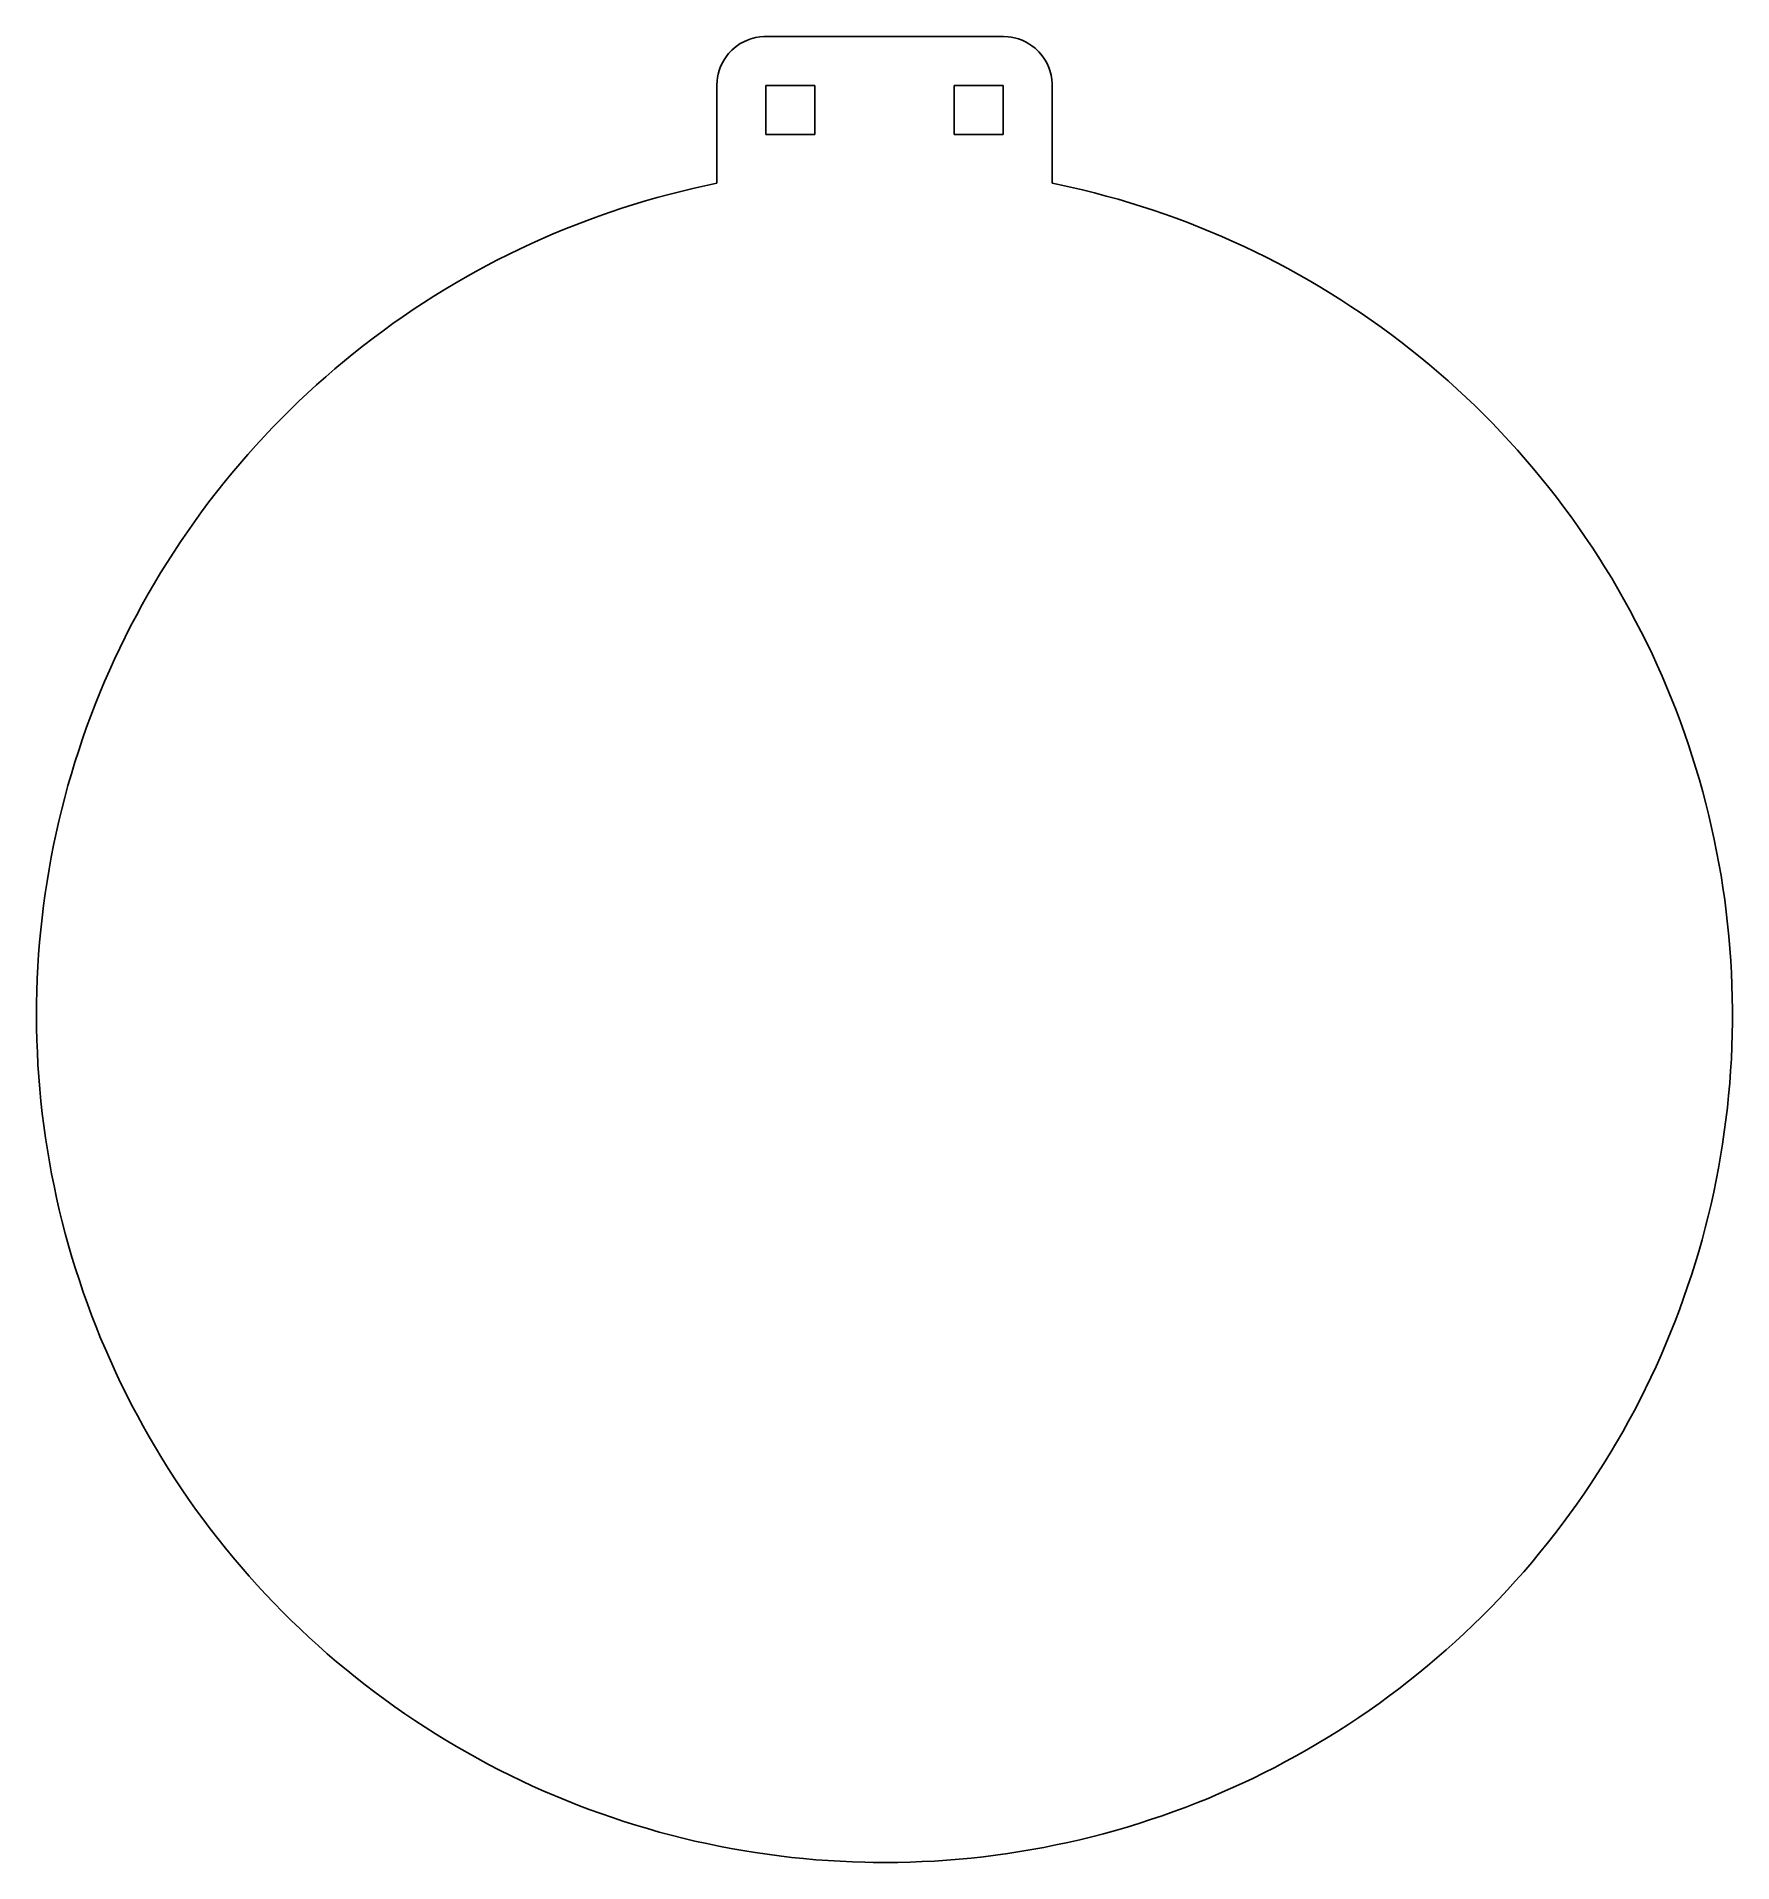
# Model space of a CAD drawing. Header units: metres. Extents: x 0 to 450, y 0 to 484.
import ezdxf

# ---------------------------------------------------------------- set-up
doc = ezdxf.new("R2010")
doc.units = ezdxf.units.M

msp = doc.modelspace()

# ---------------------------------------------------------------- linework, layer by layer
for p, q in [((256.606, 484.5), (192.953, 484.488)), ((257.78, 484.437), (256.606, 484.5)), ((183.631, 479.961), (182.945, 479.088)), ((184.53, 480.909), (183.631, 479.961)), ((185.182, 481.491), (184.53, 480.909)), ((186.005, 482.122), (185.182, 481.491)), ((186.742, 482.606), (186.005, 482.122)), ((187.664, 483.116), (186.742, 482.606)), ((188.684, 483.575), (187.664, 483.116)), ((189.553, 483.886), (188.684, 483.575)), ((190.744, 484.204), (189.553, 483.886)), ((191.887, 484.4), (190.744, 484.204)), ((192.953, 484.488), (191.887, 484.4)), ((258.63, 484.324), (257.78, 484.437)), ((259.503, 484.148), (258.63, 484.324)), ((260.525, 483.861), (259.503, 484.148)), ((261.52, 483.492), (260.525, 483.861)), ((262.561, 483), (261.52, 483.492)), ((263.292, 482.584), (262.561, 483)), ((264.088, 482.055), (263.292, 482.584)), ((264.961, 481.369), (264.088, 482.055)), ((265.909, 480.47), (264.961, 481.369)), ((266.491, 479.818), (265.909, 480.47)), ((267.122, 478.995), (266.491, 479.818)), ((181.139, 475.525), (180.852, 474.503)), ((181.508, 476.52), (181.139, 475.525)), ((182, 477.561), (181.508, 476.52)), ((182.416, 478.292), (182, 477.561)), ((182.945, 479.088), (182.416, 478.292)), ((267.606, 478.258), (267.122, 478.995)), ((268.116, 477.336), (267.606, 478.258)), ((268.575, 476.316), (268.116, 477.336)), ((268.886, 475.447), (268.575, 476.316)), ((269.204, 474.256), (268.886, 475.447)), ((180.563, 472.78), (180.5, 471.606)), ((180.5, 471.606), (180.5, 445.556)), ((180.676, 473.63), (180.563, 472.78)), ((180.852, 474.503), (180.676, 473.63)), ((193.5, 458.5), (193.5, 471.5)), ((193.5, 471.5), (206.5, 471.5)), ((206.5, 471.5), (206.5, 458.5)), ((243.5, 458.5), (243.5, 471.5)), ((243.5, 471.5), (256.5, 471.5)), ((256.5, 471.5), (256.5, 458.5)), ((269.4, 473.113), (269.204, 474.256)), ((269.488, 472.047), (269.4, 473.113)), ((269.5, 445.556), (269.488, 472.047)), ((206.5, 458.5), (193.5, 458.5)), ((256.5, 458.5), (243.5, 458.5)), ((164.675, 441.762), (161.549, 440.868)), ((167.813, 442.611), (164.675, 441.762)), ((170.964, 443.415), (167.813, 442.611)), ((174.126, 444.173), (170.964, 443.415)), ((177.298, 444.885), (174.126, 444.173)), ((180.5, 445.556), (177.298, 444.885)), ((271.181, 445.21), (269.5, 445.556)), ((274.358, 444.519), (271.181, 445.21)), ((277.525, 443.783), (274.358, 444.519)), ((280.681, 443.001), (277.525, 443.783)), ((283.826, 442.174), (280.681, 443.001)), ((286.958, 441.301), (283.826, 442.174)), ((290.077, 440.383), (286.958, 441.301)), ((149.183, 436.841), (146.13, 435.724)), ((152.252, 437.915), (149.183, 436.841)), ((155.337, 438.944), (152.252, 437.915)), ((158.436, 439.928), (155.337, 438.944)), ((161.549, 440.868), (158.436, 439.928)), ((293.183, 439.42), (290.077, 440.383)), ((296.274, 438.413), (293.183, 439.42)), ((299.351, 437.36), (296.274, 438.413)), ((302.412, 436.264), (299.351, 437.36)), ((305.457, 435.123), (302.412, 436.264)), ((137.071, 432.107), (134.087, 430.815)), ((140.073, 433.356), (137.071, 432.107)), ((143.093, 434.562), (140.073, 433.356)), ((146.13, 435.724), (143.093, 434.562)), ((308.485, 433.938), (305.457, 435.123)), ((311.495, 432.71), (308.485, 433.938)), ((314.488, 431.439), (311.495, 432.71)), ((317.462, 430.124), (314.488, 431.439)), ((125.253, 426.682), (122.349, 425.219)), ((128.178, 428.102), (125.253, 426.682)), ((131.123, 429.48), (128.178, 428.102)), ((134.087, 430.815), (131.123, 429.48)), ((320.416, 428.766), (317.462, 430.124)), ((323.351, 427.366), (320.416, 428.766)), ((326.265, 425.924), (323.351, 427.366)), ((116.605, 422.169), (113.768, 420.582)), ((119.466, 423.715), (116.605, 422.169)), ((122.349, 425.219), (119.466, 423.715)), ((329.158, 424.439), (326.265, 425.924)), ((332.029, 422.913), (329.158, 424.439)), ((334.878, 421.346), (332.029, 422.913)), ((108.162, 417.286), (105.395, 415.577)), ((110.953, 418.954), (108.162, 417.286)), ((113.768, 420.582), (110.953, 418.954)), ((337.704, 419.738), (334.878, 421.346)), ((340.506, 418.089), (337.704, 419.738)), ((343.285, 416.399), (340.506, 418.089)), ((99.9379, 412.041), (97.2481, 410.215)), ((102.654, 413.829), (99.9379, 412.041)), ((105.395, 415.577), (102.654, 413.829)), ((346.038, 414.67), (343.285, 416.399)), ((348.766, 412.901), (346.038, 414.67)), ((351.469, 411.093), (348.766, 412.901)), ((94.5849, 408.349), (91.949, 406.445)), ((97.2481, 410.215), (94.5849, 408.349)), ((354.145, 409.246), (351.469, 411.093)), ((356.794, 407.361), (354.145, 409.246)), ((359.415, 405.437), (356.794, 407.361)), ((86.761, 402.525), (84.2101, 400.508)), ((89.3409, 404.504), (86.761, 402.525)), ((91.949, 406.445), (89.3409, 404.504)), ((362.009, 403.476), (359.415, 405.437)), ((364.574, 401.477), (362.009, 403.476)), ((81.6886, 398.456), (79.197, 396.366)), ((84.2101, 400.508), (81.6886, 398.456)), ((367.109, 399.442), (364.574, 401.477)), ((369.615, 397.37), (367.109, 399.442)), ((372.091, 395.262), (369.615, 397.37)), ((76.7358, 394.242), (74.3056, 392.081)), ((79.197, 396.366), (76.7358, 394.242)), ((374.536, 393.119), (372.091, 395.262)), ((376.95, 390.94), (374.536, 393.119)), ((69.5401, 387.657), (67.2058, 385.393)), ((71.9069, 389.886), (69.5401, 387.657)), ((74.3056, 392.081), (71.9069, 389.886)), ((379.332, 388.727), (376.95, 390.94)), ((381.682, 386.48), (379.332, 388.727)), ((64.9045, 383.096), (62.6366, 380.766)), ((67.2058, 385.393), (64.9045, 383.096)), ((383.999, 384.199), (381.682, 386.48)), ((386.283, 381.885), (383.999, 384.199)), ((60.4026, 378.404), (58.203, 376.009)), ((62.6366, 380.766), (60.4026, 378.404)), ((388.533, 379.538), (386.283, 381.885)), ((390.749, 377.158), (388.533, 379.538)), ((56.0382, 373.583), (53.9087, 371.126)), ((58.203, 376.009), (56.0382, 373.583)), ((392.931, 374.747), (390.749, 377.158)), ((395.077, 372.305), (392.931, 374.747)), ((51.8149, 368.638), (49.7573, 366.12)), ((53.9087, 371.126), (51.8149, 368.638)), ((397.188, 369.832), (395.077, 372.305)), ((399.263, 367.328), (397.188, 369.832)), ((47.7363, 363.573), (45.7523, 360.997)), ((49.7573, 366.12), (47.7363, 363.573)), ((401.302, 364.795), (399.263, 367.328)), ((403.303, 362.233), (401.302, 364.795)), ((45.7523, 360.997), (43.8057, 358.393)), ((405.268, 359.642), (403.303, 362.233)), ((407.195, 357.023), (405.268, 359.642)), ((41.897, 355.76), (40.0265, 353.101)), ((43.8057, 358.393), (41.897, 355.76)), ((409.084, 354.376), (407.195, 357.023)), ((410.934, 351.702), (409.084, 354.376)), ((38.1947, 350.414), (36.4019, 347.702)), ((40.0265, 353.101), (38.1947, 350.414)), ((412.746, 349.002), (410.934, 351.702)), ((414.518, 346.276), (412.746, 349.002)), ((34.6484, 344.964), (32.9347, 342.2)), ((36.4019, 347.702), (34.6484, 344.964)), ((416.251, 343.525), (414.518, 346.276)), ((31.2611, 339.413), (29.628, 336.601)), ((32.9347, 342.2), (31.2611, 339.413)), ((417.943, 340.749), (416.251, 343.525)), ((419.596, 337.949), (417.943, 340.749)), ((29.628, 336.601), (28.0357, 333.766)), ((421.208, 335.125), (419.596, 337.949)), ((422.779, 332.278), (421.208, 335.125)), ((26.4845, 330.908), (24.9747, 328.029)), ((28.0357, 333.766), (26.4845, 330.908)), ((424.308, 329.409), (422.779, 332.278)), ((23.5068, 325.127), (22.0809, 322.205)), ((24.9747, 328.029), (23.5068, 325.127)), ((425.796, 326.518), (424.308, 329.409)), ((427.242, 323.605), (425.796, 326.518)), ((22.0809, 322.205), (20.6974, 319.263)), ((428.646, 320.672), (427.242, 323.605)), ((430.008, 317.72), (428.646, 320.672)), ((19.3566, 316.3), (18.0587, 313.319)), ((20.6974, 319.263), (19.3566, 316.3)), ((431.326, 314.747), (430.008, 317.72)), ((16.804, 310.319), (15.5928, 307.302)), ((18.0587, 313.319), (16.804, 310.319)), ((432.601, 311.756), (431.326, 314.747)), ((433.833, 308.747), (432.601, 311.756)), ((15.5928, 307.302), (14.4253, 304.267)), ((435.022, 305.721), (433.833, 308.747)), ((436.166, 302.677), (435.022, 305.721)), ((13.3018, 301.216), (12.2225, 298.149)), ((14.4253, 304.267), (13.3018, 301.216)), ((437.267, 299.618), (436.166, 302.677)), ((12.2225, 298.149), (11.1877, 295.066)), ((438.323, 296.542), (437.267, 299.618)), ((439.334, 293.452), (438.323, 296.542)), ((10.1975, 291.969), (9.25218, 288.858)), ((11.1877, 295.066), (10.1975, 291.969)), ((440.301, 290.348), (439.334, 293.452)), ((9.25218, 288.858), (8.35191, 285.734)), ((441.223, 287.23), (440.301, 290.348)), ((442.1, 284.099), (441.223, 287.23)), ((7.49687, 282.597), (6.68727, 279.448)), ((8.35191, 285.734), (7.49687, 282.597)), ((442.931, 280.955), (442.1, 284.099)), ((5.92325, 276.287), (5.20499, 273.116)), ((6.68727, 279.448), (5.92325, 276.287)), ((443.717, 277.8), (442.931, 280.955)), ((444.457, 274.634), (443.717, 277.8)), ((5.20499, 273.116), (4.53262, 269.935)), ((445.152, 271.457), (444.457, 274.634)), ((445.8, 268.271), (445.152, 271.457)), ((3.9063, 266.744), (3.32614, 263.545)), ((4.53262, 269.935), (3.9063, 266.744)), ((446.402, 265.076), (445.8, 268.271)), ((3.32614, 263.545), (2.7923, 260.337)), ((446.958, 261.872), (446.402, 265.076)), ((447.468, 258.661), (446.958, 261.872)), ((2.30484, 257.123), (1.86389, 253.901)), ((2.7923, 260.337), (2.30484, 257.123)), ((447.931, 255.443), (447.468, 258.661)), ((1.86389, 253.901), (1.46954, 250.674)), ((448.348, 252.218), (447.931, 255.443)), ((448.718, 248.988), (448.348, 252.218)), ((1.12189, 247.441), (0.820969, 244.203)), ((1.46954, 250.674), (1.12189, 247.441)), ((449.041, 245.752), (448.718, 248.988)), ((0.820969, 244.203), (0.566879, 240.962)), ((449.317, 242.512), (449.041, 245.752)), ((449.547, 239.269), (449.317, 242.512)), ((0.359665, 237.717), (0.199356, 234.469)), ((0.566879, 240.962), (0.359665, 237.717)), ((449.73, 236.023), (449.547, 239.269)), ((0.199356, 234.469), (0.085983, 231.22)), ((449.866, 232.774), (449.73, 236.023)), ((449.955, 229.524), (449.866, 232.774)), ((0.019592, 227.969), (0.000183, 224.717)), ((0.085983, 231.22), (0.019592, 227.969)), ((449.996, 226.272), (449.955, 229.524)), ((0.000183, 224.717), (0.027771, 221.466)), ((449.939, 219.77), (449.991, 223.021)), ((449.991, 223.021), (449.996, 226.272)), ((0.027771, 221.466), (0.102325, 218.215)), ((0.102325, 218.215), (0.223862, 214.966)), ((449.84, 216.52), (449.939, 219.77)), ((0.223862, 214.966), (0.392334, 211.719)), ((449.501, 210.026), (449.694, 213.271)), ((449.694, 213.271), (449.84, 216.52)), ((0.392334, 211.719), (0.607712, 208.474)), ((0.607712, 208.474), (0.869949, 205.233)), ((449.261, 206.783), (449.501, 210.026)), ((0.869949, 205.233), (1.17899, 201.997)), ((448.641, 200.31), (448.975, 203.544)), ((448.975, 203.544), (449.261, 206.783)), ((1.17899, 201.997), (1.53477, 198.765)), ((1.53477, 198.765), (1.93724, 195.538)), ((448.261, 197.081), (448.641, 200.31)), ((1.93724, 195.538), (2.38628, 192.318)), ((447.361, 190.64), (447.834, 193.857)), ((447.834, 193.857), (448.261, 197.081)), ((2.38628, 192.318), (2.88181, 189.104)), ((2.88181, 189.104), (3.42372, 185.898)), ((446.841, 187.431), (447.361, 190.64)), ((3.42372, 185.898), (4.01192, 182.7)), ((445.663, 181.035), (446.275, 184.229)), ((446.275, 184.229), (446.841, 187.431)), ((4.01192, 182.7), (4.64626, 179.511)), ((4.64626, 179.511), (5.32661, 176.332)), ((445.005, 177.851), (445.663, 181.035)), ((5.32661, 176.332), (6.05284, 173.162)), ((443.55, 171.513), (444.3, 174.677)), ((444.3, 174.677), (445.005, 177.851)), ((6.05284, 173.162), (6.8248, 170.004)), ((6.8248, 170.004), (7.64232, 166.857)), ((442.754, 168.36), (443.55, 171.513)), ((7.64232, 166.857), (8.50523, 163.722)), ((441.027, 162.091), (441.913, 165.22)), ((441.913, 165.22), (442.754, 168.36)), ((8.50523, 163.722), (9.41336, 160.6)), ((9.41336, 160.6), (10.3665, 157.491)), ((440.095, 158.976), (441.027, 162.091)), ((10.3665, 157.491), (11.3645, 154.396)), ((438.097, 152.788), (439.118, 155.875)), ((439.118, 155.875), (440.095, 158.976)), ((11.3645, 154.396), (12.4071, 151.317)), ((12.4071, 151.317), (13.494, 148.252)), ((437.031, 149.716), (438.097, 152.788)), ((13.494, 148.252), (14.6252, 145.204)), ((434.767, 143.62), (435.921, 146.66)), ((435.921, 146.66), (437.031, 149.716)), ((14.6252, 145.204), (15.8003, 142.172)), ((15.8003, 142.172), (17.0191, 139.158)), ((432.328, 137.592), (433.569, 140.597)), ((433.569, 140.597), (434.767, 143.62)), ((17.0191, 139.158), (18.2813, 136.161)), ((18.2813, 136.161), (19.5867, 133.183)), ((431.043, 134.605), (432.328, 137.592)), ((19.5867, 133.183), (20.935, 130.224)), ((428.345, 128.688), (429.715, 131.637)), ((429.715, 131.637), (431.043, 134.605)), ((20.935, 130.224), (22.3259, 127.285)), ((22.3259, 127.285), (23.7591, 124.367)), ((426.932, 125.76), (428.345, 128.688)), ((23.7591, 124.367), (25.2343, 121.469)), ((25.2343, 121.469), (26.7513, 118.593)), ((423.979, 119.966), (425.476, 122.852)), ((425.476, 122.852), (426.932, 125.76)), ((26.7513, 118.593), (28.3097, 115.739)), ((420.861, 114.259), (422.441, 117.101)), ((422.441, 117.101), (423.979, 119.966)), ((28.3097, 115.739), (29.9091, 112.908)), ((29.9091, 112.908), (31.5493, 110.101)), ((417.579, 108.646), (419.24, 111.441)), ((419.24, 111.441), (420.861, 114.259)), ((31.5493, 110.101), (33.2299, 107.317)), ((33.2299, 107.317), (34.9505, 104.558)), ((415.877, 105.875), (417.579, 108.646)), ((34.9505, 104.558), (36.7108, 101.825)), ((36.7108, 101.825), (38.5105, 99.1165)), ((412.355, 100.408), (414.136, 103.129)), ((414.136, 103.129), (415.877, 105.875)), ((38.5105, 99.1165), (40.3491, 96.4347)), ((408.676, 95.0461), (410.535, 97.714)), ((410.535, 97.714), (412.355, 100.408)), ((40.3491, 96.4347), (42.2262, 93.7798)), ((42.2262, 93.7798), (44.1416, 91.1523)), ((404.844, 89.7924), (406.779, 92.4054)), ((406.779, 92.4054), (408.676, 95.0461)), ((44.1416, 91.1523), (46.0947, 88.5527)), ((46.0947, 88.5527), (48.0851, 85.9816)), ((402.871, 87.2077), (404.844, 89.7924)), ((48.0851, 85.9816), (50.1125, 83.4395)), ((50.1125, 83.4395), (52.1764, 80.9271)), ((398.815, 82.125), (400.862, 84.6517)), ((400.862, 84.6517), (402.871, 87.2077)), ((52.1764, 80.9271), (54.2765, 78.4447)), ((54.2765, 78.4447), (56.4121, 75.9929)), ((394.614, 77.1616), (396.732, 79.6281)), ((396.732, 79.6281), (398.815, 82.125)), ((56.4121, 75.9929), (58.583, 73.5722)), ((58.583, 73.5722), (60.7887, 71.1831)), ((390.271, 72.3217), (392.46, 74.726)), ((392.46, 74.726), (394.614, 77.1616)), ((60.7887, 71.1831), (63.0286, 68.8262)), ((63.0286, 68.8262), (65.3023, 66.5019)), ((385.789, 67.6094), (388.047, 69.9494)), ((388.047, 69.9494), (390.271, 72.3217)), ((65.3023, 66.5019), (67.6094, 64.2107)), ((67.6094, 64.2107), (69.9494, 61.953)), ((378.817, 60.7887), (381.174, 63.0286)), ((381.174, 63.0286), (383.498, 65.3023)), ((383.498, 65.3023), (385.789, 67.6094)), ((69.9494, 61.953), (72.3217, 59.7295)), ((72.3217, 59.7295), (74.726, 57.5404)), ((374.007, 56.4121), (376.428, 58.583)), ((376.428, 58.583), (378.817, 60.7887)), ((74.726, 57.5404), (77.1616, 55.3863)), ((77.1616, 55.3863), (79.6281, 53.2676)), ((369.073, 52.1764), (371.555, 54.2765)), ((371.555, 54.2765), (374.007, 56.4121)), ((79.6281, 53.2676), (82.125, 51.1848)), ((82.125, 51.1848), (84.6517, 49.1383)), ((84.6517, 49.1383), (87.2077, 47.1285)), ((364.018, 48.0851), (366.56, 50.1125)), ((366.56, 50.1125), (369.073, 52.1764)), ((87.2077, 47.1285), (89.7924, 45.1559)), ((89.7924, 45.1559), (92.4054, 43.2208)), ((356.22, 42.2262), (358.848, 44.1416)), ((358.848, 44.1416), (361.447, 46.0947)), ((361.447, 46.0947), (364.018, 48.0851)), ((92.4054, 43.2208), (95.0461, 41.3237)), ((95.0461, 41.3237), (97.714, 39.4649)), ((97.714, 39.4649), (100.408, 37.6449)), ((350.883, 38.5105), (353.565, 40.3491)), ((353.565, 40.3491), (356.22, 42.2262)), ((100.408, 37.6449), (103.129, 35.864)), ((103.129, 35.864), (105.875, 34.1226)), ((105.875, 34.1226), (108.646, 32.4211)), ((342.683, 33.2299), (345.442, 34.9505)), ((345.442, 34.9505), (348.175, 36.7108)), ((348.175, 36.7108), (350.883, 38.5105)), ((108.646, 32.4211), (111.441, 30.7598)), ((111.441, 30.7598), (114.259, 29.139)), ((114.259, 29.139), (117.101, 27.5592)), ((334.261, 28.3097), (337.092, 29.9091)), ((337.092, 29.9091), (339.899, 31.5493)), ((339.899, 31.5493), (342.683, 33.2299)), ((117.101, 27.5592), (119.966, 26.0206)), ((119.966, 26.0206), (122.852, 24.5235)), ((122.852, 24.5235), (125.76, 23.0684)), ((325.633, 23.7591), (328.531, 25.2343)), ((328.531, 25.2343), (331.407, 26.7513)), ((331.407, 26.7513), (334.261, 28.3097)), ((125.76, 23.0684), (128.688, 21.6553)), ((128.688, 21.6553), (131.637, 20.2848)), ((131.637, 20.2848), (134.605, 18.957)), ((313.839, 18.2813), (316.817, 19.5867)), ((316.817, 19.5867), (319.776, 20.935)), ((319.776, 20.935), (322.715, 22.3259)), ((322.715, 22.3259), (325.633, 23.7591)), ((134.605, 18.957), (137.592, 17.6722)), ((137.592, 17.6722), (140.597, 16.4307)), ((140.597, 16.4307), (143.62, 15.2328)), ((143.62, 15.2328), (146.66, 14.0787)), ((301.748, 13.494), (304.796, 14.6252)), ((304.796, 14.6252), (307.828, 15.8003)), ((307.828, 15.8003), (310.842, 17.0191)), ((310.842, 17.0191), (313.839, 18.2813)), ((146.66, 14.0787), (149.716, 12.9687)), ((149.716, 12.9687), (152.788, 11.9029)), ((152.788, 11.9029), (155.875, 10.8816)), ((155.875, 10.8816), (158.976, 9.90506)), ((158.976, 9.90506), (162.091, 8.97342)), ((289.4, 9.41336), (292.509, 10.3665)), ((292.509, 10.3665), (295.604, 11.3645)), ((295.604, 11.3645), (298.683, 12.4071)), ((298.683, 12.4071), (301.748, 13.494)), ((162.091, 8.97342), (165.22, 8.08688)), ((165.22, 8.08688), (168.36, 7.24567)), ((168.36, 7.24567), (171.513, 6.44991)), ((171.513, 6.44991), (174.677, 5.6998)), ((174.677, 5.6998), (177.851, 4.99548)), ((177.851, 4.99548), (181.035, 4.33713)), ((270.489, 4.64626), (273.668, 5.32661)), ((273.668, 5.32661), (276.838, 6.05284)), ((276.838, 6.05284), (279.996, 6.8248)), ((279.996, 6.8248), (283.143, 7.64232)), ((283.143, 7.64232), (286.278, 8.50523)), ((286.278, 8.50523), (289.4, 9.41336)), ((181.035, 4.33713), (184.229, 3.72484)), ((184.229, 3.72484), (187.431, 3.15877)), ((187.431, 3.15877), (190.64, 2.63902)), ((190.64, 2.63902), (193.857, 2.16571)), ((193.857, 2.16571), (197.081, 1.73894)), ((197.081, 1.73894), (200.31, 1.3588)), ((200.31, 1.3588), (203.544, 1.02534)), ((203.544, 1.02534), (206.783, 0.738678)), ((206.783, 0.738678), (210.026, 0.498856)), ((210.026, 0.498856), (213.271, 0.305908)), ((213.271, 0.305908), (216.52, 0.159882)), ((216.52, 0.159882), (219.77, 0.060806)), ((219.77, 0.060806), (222.031, 0.019592)), ((222.031, 0.019592), (225.283, 0.000183)), ((225.283, 0.000183), (228.534, 0.027771)), ((228.534, 0.027771), (231.785, 0.102325)), ((231.785, 0.102325), (235.034, 0.223862)), ((235.034, 0.223862), (238.281, 0.392334)), ((238.281, 0.392334), (241.526, 0.607712)), ((241.526, 0.607712), (244.767, 0.869949)), ((244.767, 0.869949), (248.003, 1.17899)), ((248.003, 1.17899), (251.235, 1.53477)), ((251.235, 1.53477), (254.462, 1.93724)), ((254.462, 1.93724), (257.682, 2.38628)), ((257.682, 2.38628), (260.896, 2.88181)), ((260.896, 2.88181), (264.102, 3.42372)), ((264.102, 3.42372), (267.3, 4.01192)), ((267.3, 4.01192), (270.489, 4.64626))]:
    msp.add_line(p, q)

doc.saveas('drawing.dxf')
